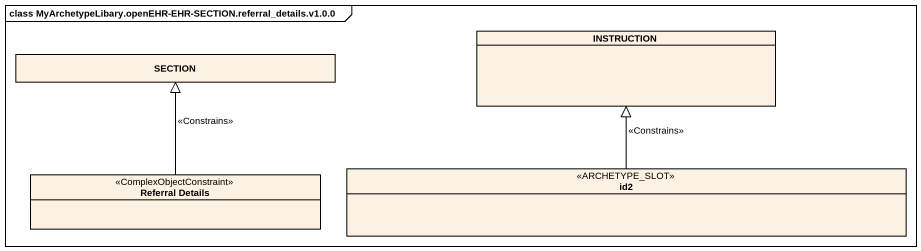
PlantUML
@startuml
mainframe class MyArchetypeLibary.openEHR-EHR-SECTION.referral_details.v1.0.0
hide circle
hide empty members
class INSTRUCTION
class SECTION
class "Referral Details" as Referral_Details <<ComplexObjectConstraint>>
class id2 <<ARCHETYPE_SLOT>>
Referral_Details -up-|> SECTION : <<Constrains>>
id2 -up-|> INSTRUCTION : <<Constrains>>
@enduml
